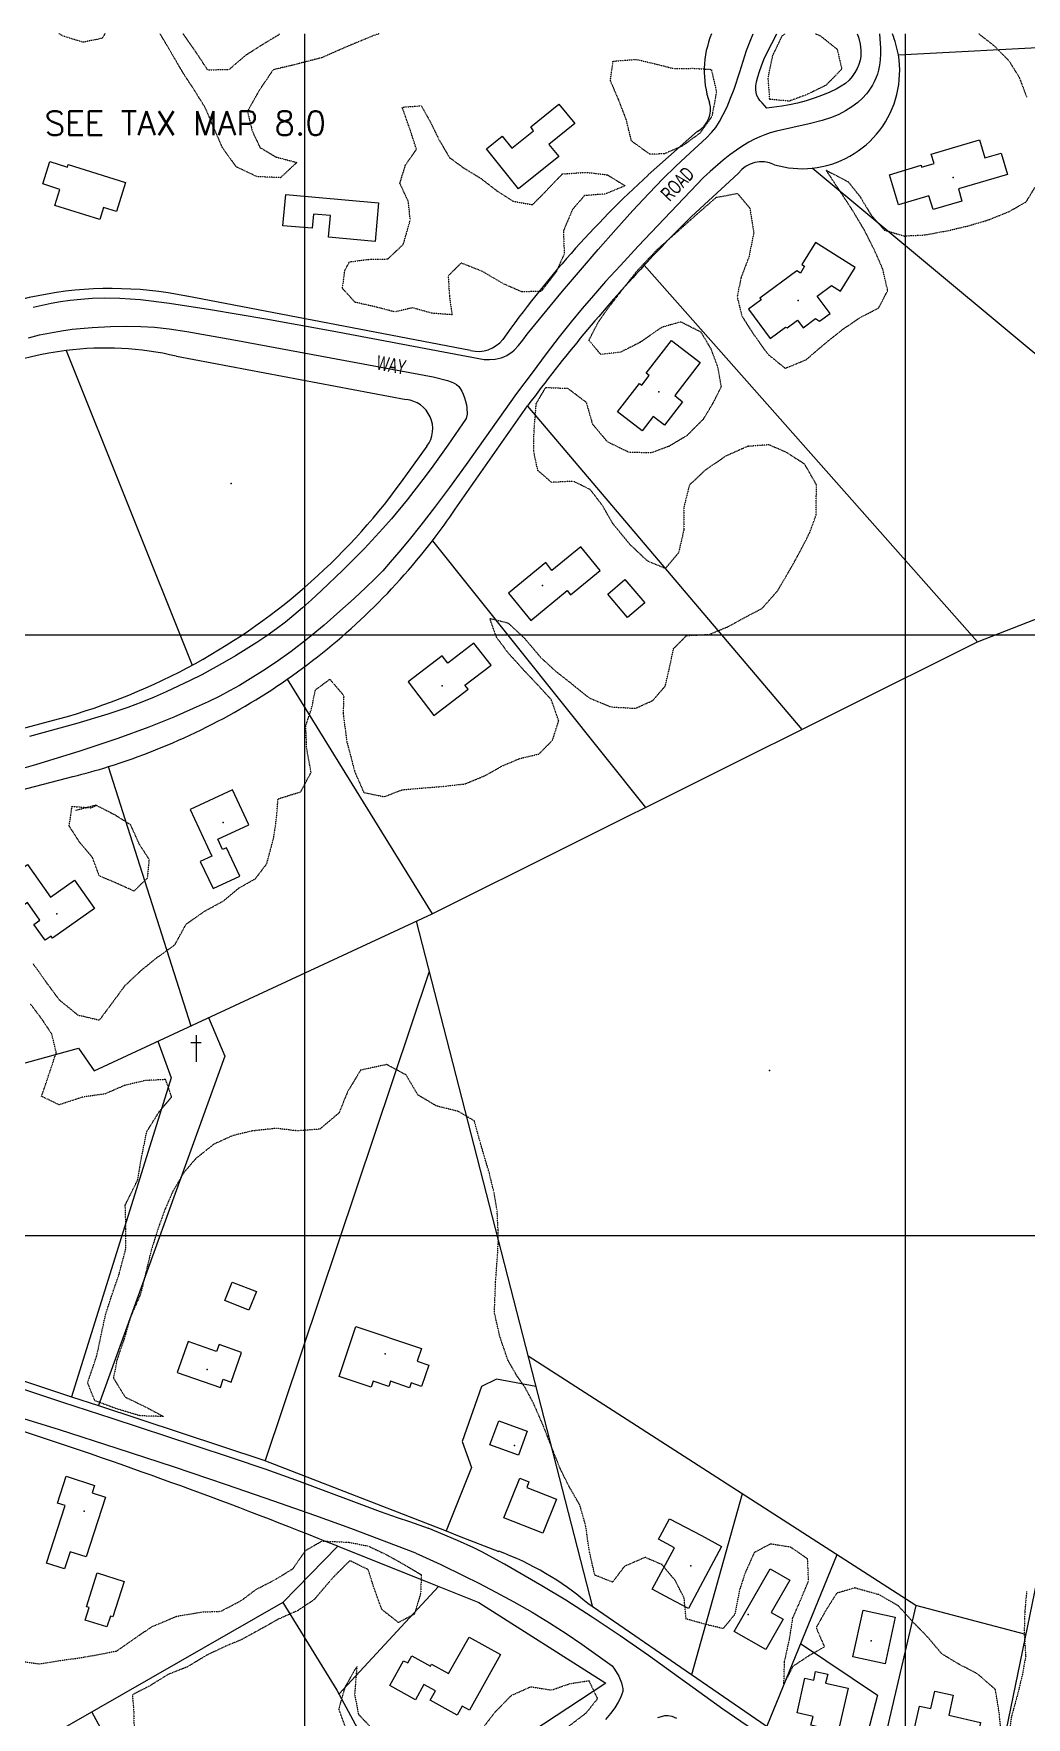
# Model space of a CAD drawing. Extents: x 1222984 to 1232016, y 177984 to 184016.
# Drawn here: x 1224775 to 1225600, y 180600 to 182000 of the extents above; entities that cross this region are included whole.
import ezdxf
from ezdxf.enums import TextEntityAlignment as Align

# ---------------------------------------------------------------- set-up
doc = ezdxf.new("R2010")
doc.units = 0
doc.header["$MEASUREMENT"] = 0
doc.linetypes.add('BORDER', pattern=[0.625, 0.125, -0.125, 0.125, -0.125, 0, -0.125])
doc.layers.get('0').update_dxf_attribs({"linetype": 'CONTINUOUS'})
for name, color, linetype in [('BLDGS', 4, 'CONTINUOUS'), ('GRIDS', 2, 'CONTINUOUS'), ('ID-SYB', 5, 'CONTINUOUS'), ('LOT-D', 7, 'CONTINUOUS'), ('LOT-L', 1, 'CONTINUOUS'), ('ROAD', 5, 'CONTINUOUS'), ('ROAD-N', 6, 'CONTINUOUS'), ('TREE-L', 3, 'BORDER')]:
    doc.layers.add(name, color=color, linetype=linetype)
doc.styles.add('L200', font='simplex', dxfattribs={"height": 20})

# ---------------------------------------------------------------- blocks, each defined once
blk = doc.blocks.new('IP')
blk.add_point((0, 0))
blk = doc.blocks.new('ID')
at = {"layer": 'ID-SYB'}
blk.add_blockref('IP', (0, 0), dxfattribs=at)

msp = doc.modelspace()

# ---------------------------------------------------------------- linework, layer by layer
at = {"layer": 'BLDGS'}
for points, elevation in [([(1225211.5, 181898), (1225178.2, 181871.1), (1225151.5, 181904.2), (1225164.5, 181914.8), (1225172.6, 181904.8), (1225190.6, 181919.4), (1225188.2, 181922.5), (1225211.7, 181941.6), (1225224.8, 181925.4), (1225203.3, 181908), (1225211.5, 181898)], 128.5), ([(1225521.4, 181900), (1225561.5, 181911.9), (1225566, 181896.7), (1225579.5, 181900.7), (1225584.8, 181883), (1225543.9, 181871), (1225546.9, 181860.9), (1225522.9, 181853.8), (1225519.4, 181865.3), (1225494, 181857.8), (1225486.5, 181882.8), (1225512.9, 181890.6), (1225513.3, 181889.1), (1225523.7, 181892.2), (1225521.4, 181900)], 132.7), ([(1224829.8, 181845.6), (1224792.4, 181857.3), (1224796.6, 181870.6), (1224782.4, 181875.1), (1224788.2, 181893.8), (1224803, 181889.2), (1224803.6, 181891.2), (1224851.3, 181876.2), (1224843.8, 181852.2), (1224832.9, 181855.6), (1224829.8, 181845.6)], 116.7), ([(1224984.5, 181866.3), (1225061.7, 181859.3), (1225058.8, 181827.2), (1225020.1, 181830.8), (1225021.7, 181848.9), (1225007.6, 181850.1), (1225006.5, 181838.2), (1224982.1, 181840.4), (1224984.5, 181866.3)], 118.5), ([(1225409.5, 181802.8), (1225378.8, 181780.1), (1225379.9, 181778.8), (1225369.3, 181770.9), (1225387.4, 181746.6), (1225400.2, 181756.1), (1225401.4, 181755.4), (1225410.1, 181761.8), (1225414.8, 181755.5), (1225425.1, 181763.1), (1225428.4, 181761), (1225437.2, 181767.4), (1225426.4, 181781.9), (1225438.4, 181790.7), (1225445.9, 181786), (1225458.2, 181805.6), (1225425.1, 181826.4), (1225413.7, 181808.2), (1225416, 181806.7), (1225412.5, 181801), (1225409.5, 181802.8)], 122.3), ([(1225305.2, 181745), (1225329.2, 181726.5), (1225308.1, 181699), (1225314.4, 181694), (1225299.4, 181674.5), (1225290.1, 181681.7), (1225280.9, 181669.8), (1225260.5, 181685.5), (1225278.7, 181709.1), (1225280.6, 181707.6), (1225286.8, 181715.7), (1225284.2, 181717.7), (1225305.2, 181745)], 130), ([(1225200.8, 181560.1), (1225169.7, 181534.6), (1225188.3, 181512.1), (1225218.5, 181536.9), (1225221.3, 181533.4), (1225246, 181553.7), (1225229.9, 181573.3), (1225205.9, 181553.7), (1225200.8, 181560.1)], 124.7), ([(1225266.5, 181546.1), (1225283.1, 181526.8), (1225268.7, 181514.5), (1225252.3, 181534), (1225266.5, 181546.1)], 115.6), ([(1225114.5, 181482.7), (1225086.2, 181461), (1225107.7, 181432.9), (1225136.2, 181454.8), (1225133.5, 181458.2), (1225155.2, 181474.9), (1225141, 181493.2), (1225119.3, 181476.5), (1225114.5, 181482.7)], 124.3), ([(1224940.2, 181371), (1224905, 181354.7), (1224923, 181316), (1224913.4, 181311.6), (1224924, 181289), (1224946.2, 181299.3), (1224935.2, 181323), (1224931.8, 181321.6), (1224928, 181330), (1224953.9, 181342), (1224940.2, 181371)], 115.1), ([(1224825.3, 181272.5), (1224790.5, 181247.8), (1224789.3, 181249.5), (1224784.4, 181246), (1224775, 181259.2), (1224780, 181262.8), (1224769.7, 181277.4), (1224762.7, 181272.5), (1224758.2, 181278.6), (1224753, 181274.9), (1224742.4, 181289.8), (1224769.6, 181309), (1224788.9, 181281.7), (1224808.8, 181295.9), (1224825.3, 181272.5)], 121), ([(1224940, 180961.7), (1224960.1, 180953.7), (1224953.9, 180938.2), (1224933.8, 180946.2), (1224940, 180961.7)], 107.3), ([(1225028.8, 180883.1), (1225042.9, 180924.8), (1225097.5, 180906.5), (1225093.9, 180895.8), (1225103.4, 180892.6), (1225097.5, 180874.9), (1225088.8, 180877.8), (1225087.4, 180873.8), (1225071.5, 180879.1), (1225070.1, 180874.9), (1225057.3, 180879.2), (1225055.5, 180874.1), (1225028.8, 180883.1)], 107.9), ([(1224894.2, 180886.5), (1224930.2, 180873.9), (1224932.5, 180880.8), (1224939.2, 180878.5), (1224947.8, 180903.1), (1224929, 180909.7), (1224926.9, 180903.8), (1224903.2, 180912.1), (1224894.2, 180886.5)], 117.1), ([(1225154.2, 180826.3), (1225161.6, 180846.3), (1225185.3, 180837.7), (1225178, 180817.6), (1225154.2, 180826.3)], 141.3), ([(1224834.5, 180782.7), (1224818.4, 180733.1), (1224805.2, 180737.3), (1224800.6, 180723), (1224785.4, 180727.9), (1224800.9, 180775.8), (1224794.7, 180777.8), (1224801.9, 180800.1), (1224825.4, 180792.4), (1224823.5, 180786.2), (1224834.5, 180782.7)], 118.4), ([(1225166, 180765.4), (1225179.1, 180798.5), (1225186.7, 180795.4), (1225185, 180790.8), (1225209.7, 180781.1), (1225198.4, 180752.7), (1225166, 180765.4)], 150.4), ([(1225329.1, 180708.3), (1225319.4, 180690.1), (1225303.7, 180698.5), (1225289.3, 180706.1), (1225307.8, 180740.7), (1225294.6, 180747.8), (1225295.9, 180750.3), (1225303.7, 180764.8), (1225330.2, 180750.7), (1225347, 180741.7), (1225329.1, 180708.3)], 139.3), ([(1224827.6, 180719.8), (1224850, 180712.7), (1224840.8, 180683.2), (1224838.6, 180683.8), (1224835.8, 180674.8), (1224817.8, 180680.5), (1224821, 180690.8), (1224818.7, 180691.5), (1224827.6, 180719.8)], 111.8), ([(1225387.4, 180723.2), (1225403.8, 180713.8), (1225388.2, 180686.7), (1225398.1, 180681.1), (1225383.7, 180656), (1225357.4, 180671.1), (1225387.4, 180723.2)], 139.6), ([(1225456.2, 180650), (1225464.7, 180688.8), (1225491.2, 180683), (1225482.9, 180644.1), (1225456.2, 180650)], 140.4), ([(1225163, 180651.8), (1225137.2, 180605.4), (1225131.1, 180608.8), (1225127, 180601.4), (1225104.7, 180613.8), (1225109, 180621.6), (1225099.4, 180626.8), (1225092.4, 180614.2), (1225071, 180626.1), (1225082.5, 180646.7), (1225085.9, 180644.8), (1225089.3, 180650.8), (1225104.8, 180642.2), (1225105.7, 180643.9), (1225119.9, 180636), (1225136.9, 180666.3), (1225163, 180651.8)], 149.5), ([(1225409.7, 180603.3), (1225416.3, 180632.1), (1225423.6, 180630.4), (1225425.2, 180637.6), (1225435.2, 180635.4), (1225433.5, 180627.9), (1225452.2, 180623.7), (1225443.9, 180587.9), (1225421.3, 180593.1), (1225423, 180600.2), (1225409.7, 180603.3)], 141.3), ([(1225503, 180571), (1225511.6, 180609), (1225521.1, 180606.9), (1225524.4, 180621.3), (1225539.7, 180617.9), (1225535.9, 180601.5), (1225562.4, 180595.4), (1225558.8, 180580), (1225549.4, 180582.1), (1225547.7, 180574.6), (1225535.2, 180577.5), (1225532.2, 180564.4), (1225503, 180571)], 140.5)]:
    msp.add_lwpolyline(points, dxfattribs=dict(at, elevation=elevation))
at = {"layer": 'GRIDS'}
for points in [[(1225000, 182000), (1225000, 180000)], [(1225500, 180000), (1225500, 182000)], [(1223000, 181500), (1226000, 181500)], [(1226000, 181000), (1223000, 181000)]]:
    msp.add_lwpolyline(points, dxfattribs=at)
at = {"layer": 'LOT-D'}
for p, q in [((1224905.6, 181160.9), (1224914.2, 181160.9)), ((1224909.9, 181167), (1224909.9, 181144.9))]:
    msp.add_line(p, q, dxfattribs=at)
at = {"layer": 'LOT-L'}
for p, q in [((1225494, 181982.6), (1225808.5, 181998.9)), ((1225285.9, 181882.6), (1225326.8, 181918.9)), ((1225321.9, 181848), (1225360.8, 181883.8)), ((1225787.4, 181583.9), (1225422.3, 181888.2)), ((1225282.7, 181807.6), (1225559.7, 181494.1)), ((1225138.2, 181736.5), (1224902.1, 181781.8)), ((1224801.8, 181736.6), (1224906.6, 181474.8)), ((1224893.5, 181731.9), (1225084.7, 181695.7)), ((1225125.4, 181604.5), (1225185.6, 181690.5)), ((1225185.5, 181690.4), (1225413.7, 181421.3)), ((1225084.3, 181632.3), (1225102, 181657)), ((1225559.7, 181494.1), (1225787.4, 181583.9)), ((1225787.4, 181583.9), (1225569.6, 180520.6)), ((1225106.4, 181578.2), (1225283.8, 181356.5)), ((1225106.2, 181267.9), (1225559.7, 181494.1)), ((1224985.7, 181463.2), (1225106.2, 181267.9)), ((1224723.4, 181411), (1224795.6, 181430.2)), ((1224836.9, 181390.4), (1224905.6, 181174.8)), ((1224648.4, 181341.1), (1224807.5, 181382.1)), ((1224825.1, 181137.5), (1225106.2, 181267.9)), ((1225239.8, 180691.3), (1225093.1, 181261.8)), ((1225103.8, 181219.9), (1224967.5, 180813.1)), ((1224920.2, 181181.6), (1224933.8, 181149.5)), ((1224878, 181162), (1224889.1, 181131.5)), ((1224490.8, 181067.7), (1224812, 181156.3)), ((1224812, 181156.3), (1224825.1, 181137.5)), ((1224933.8, 181149.5), (1224828.7, 180859)), ((1224889.1, 181131.5), (1224806.3, 180866.3)), ((1224637.6, 180921.9), (1224806.3, 180866.3)), ((1225508.4, 180692.6), (1225186.1, 180900)), ((1225159.7, 180880.8), (1225147.2, 180874.8)), ((1225192.6, 180874.7), (1225159.7, 180880.8)), ((1224806.3, 180866.3), (1224828.7, 180859)), ((1225147.2, 180874.8), (1225131.1, 180829)), ((1224828.7, 180859), (1224966.3, 180813.6)), ((1225131.1, 180829), (1225139.1, 180807.5)), ((1224966.3, 180813.6), (1225117.9, 180754.6)), ((1225139.1, 180807.5), (1225117.9, 180754.6)), ((1225364, 180785.5), (1225321.9, 180635)), ((1225117.9, 180754.6), (1225128.7, 180750.4)), ((1225027.8, 180741.9), (1224982.1, 180695)), ((1225027.8, 180741.9), (1225093.7, 180715.6)), ((1225128.7, 180750.4), (1225161.6, 180737.6)), ((1225442.7, 180734.8), (1225384.6, 180592.1)), ((1225093.7, 180715.6), (1225145, 180695.1)), ((1225111.4, 180708.5), (1225028.8, 180619.2)), ((1224982.1, 180695), (1224093.6, 180186.4)), ((1224982.1, 180695), (1225027.1, 180622.3)), ((1225145, 180695.1), (1225250.8, 180628)), ((1225321.9, 180635), (1225235.7, 180694.2)), ((1225508.4, 180692.6), (1225474.5, 180546.4)), ((1225599.9, 180668.6), (1225508.4, 180692.6)), ((1225412.6, 180661), (1225476.7, 180618.1)), ((1225250.8, 180628), (1225177.9, 180580.1)), ((1225384.1, 180592.3), (1225321.9, 180635)), ((1225027.1, 180622.3), (1225077.5, 180528.7)), ((1225476.7, 180618.1), (1225459.9, 180553.8)), ((1224823.1, 180604), (1224899.5, 180465.1))]:
    msp.add_line(p, q, dxfattribs=at)
for centre, radius, start, end in [((1225413.8, 181969.1), 81.3, 157.6544, 198.9173), ((1225413.8, 181969.1), 81.3, 9.5336, 22.3456), ((1225413.8, 181969.1), 81.3, 275.9996, 9.5336), ((1225316.5, 181937.3), 21.2, 299.3131, 14.8966), ((1225380.2, 181869.6), 24, 63.4779, 143.8096), ((1225413.8, 181969.1), 81.3, 253.6307, 275.9996), ((1225873.3, 181241.2), 869.7, 132.4867, 144.5393), ((1226286.2, 180875.6), 1369.5, 134.7608, 137.1169), ((1226286.2, 180875.6), 1369.5, 137.1169, 143.4838), ((1224839.4, 181473.4), 314.7, 78.5141, 123.778), ((1224834.4, 181476.7), 261.9, 97.1552, 122.6371), ((1224834.4, 181476.7), 261.9, 76.9698, 97.1552), ((1225144.4, 181762), 26.2, 256.3672, 321.7671), ((1225082.4, 181671.5), 24.3, 323.3861, 84.7579), ((1224656.6, 181936), 524.6, 298.8063, 324.6194), ((1224674.9, 181910.1), 544.4, 322.4325, 325.8509), ((1224674.9, 181910.1), 544.4, 304.8165, 322.4325), ((1224656.6, 181936), 524.6, 285.367, 298.8063), ((1224674.9, 181910.1), 544.4, 287.3214, 304.8165), ((1224674.9, 181910.1), 544.4, 284.0982, 287.3214), ((1223476.6, 176901.7), 4141.6, 68.0037, 71.8775), ((1225079.2, 180512.3), 240, 49.2957, 69.9122)]:
    msp.add_arc(centre, radius, start, end, dxfattribs=at)
at = {"layer": 'ROAD'}
for points, elevation in [([(1225185.2, 181750.1), (1225214.7, 181785.9), (1225229.5, 181803.5), (1225244.3, 181820.7), (1225258.9, 181837.3), (1225273.2, 181853), (1225286.5, 181867.2), (1225298.4, 181879.6), (1225308.6, 181889.7), (1225317.1, 181897.6), (1225334.5, 181913.4), (1225338.6, 181917.8), (1225342.1, 181922.2), (1225345.3, 181927.1), (1225348.4, 181932.8), (1225351.5, 181939.4), (1225354.4, 181946.4), (1225357.3, 181953.9), (1225362.2, 181968.3), (1225367.7, 181986), (1225370.6, 181993.9), (1225373.1, 182000.1)], 107.1), ([(1225478.4, 182000.1), (1225479, 181988.2), (1225479, 181983.3), (1225478.8, 181978.3), (1225478.4, 181973.8), (1225477.6, 181969.9), (1225476.6, 181966.4), (1225475.3, 181963.1), (1225473.9, 181960.1), (1225472.4, 181957.2), (1225469.1, 181952.2), (1225467.5, 181950.1), (1225464.2, 181946.4), (1225460.2, 181942.8), (1225455.2, 181939.2), (1225450, 181935.8), (1225444.6, 181933), (1225438.5, 181930.4), (1225430.7, 181927.8), (1225419.8, 181925.1), (1225392.6, 181919), (1225387.4, 181917.5), (1225382.9, 181916.1), (1225378.8, 181914.4), (1225374.4, 181912.4), (1225369.7, 181909.8), (1225364.7, 181906.8), (1225359.4, 181903.3), (1225353.9, 181899.4), (1225348.4, 181895), (1225337.4, 181885.4), (1225331.8, 181880.4)], 107.9), ([(1225384.5, 181938.2), (1225380.6, 181942.5), (1225378.8, 181944.6), (1225377.3, 181946.7), (1225376.3, 181948.8), (1225375.6, 181951.1), (1225375.4, 181953.7), (1225375.5, 181956.6), (1225376.1, 181960.1), (1225377.1, 181964.2), (1225378.4, 181968.6), (1225380.1, 181973.5), (1225382.2, 181978.6), (1225384.5, 181983.8), (1225392.8, 182000.1)], 108.7), ([(1225459.7, 182000.1), (1225460.8, 181997.1), (1225462.2, 181991.5), (1225462.8, 181986.5), (1225462.9, 181983.9), (1225462.7, 181981), (1225462.2, 181978), (1225461.2, 181974.6), (1225459.8, 181971.2), (1225457.9, 181967.7), (1225455.7, 181964.4), (1225453.1, 181961.4), (1225450.1, 181958.8), (1225446.5, 181956.4), (1225442.2, 181954), (1225437, 181951.6), (1225430.8, 181949.1), (1225424.1, 181946.6), (1225417.2, 181944.3), (1225410.2, 181942.4), (1225403.5, 181940.8), (1225397, 181939.7), (1225384.5, 181938.2)], 108.7), ([(1225331.8, 181880.4), (1225277.6, 181823.3), (1225262.8, 181807.4), (1225250.5, 181794), (1225240.3, 181782.4), (1225231, 181771.5), (1225221.9, 181760.3), (1225212, 181747.8), (1225201.1, 181733.8), (1225189.3, 181718), (1225176.5, 181700.7), (1225134.4, 181641.6), (1225120.7, 181622.7), (1225108.1, 181605.9), (1225096.9, 181591.4), (1225087, 181579.1), (1225078.5, 181568.8), (1225071.3, 181560.5), (1225065.1, 181553.4), (1225058.7, 181546.7), (1225051.1, 181539.3), (1225041.4, 181530.3), (1225029.5, 181519.6), (1225016.3, 181508.1), (1225002.5, 181496.7), (1224989.1, 181486.3), (1224976.6, 181477.4), (1224965.1, 181469.8), (1224954.8, 181463.4), (1224945.9, 181458), (1224937.8, 181453.5), (1224929.7, 181449.1), (1224920, 181444.4), (1224907.5, 181438.7), (1224891.3, 181431.6), (1224870.5, 181423.2), (1224844.8, 181413.7), (1224813.3, 181403.3), (1224776.3, 181392), (1224735.4, 181380.3)], 107.6), ([(1224774.5, 181772.7), (1224781.9, 181774.4), (1224789.4, 181775.9), (1224797.2, 181777.2), (1224805.3, 181778.4), (1224814, 181779.4), (1224823.5, 181780), (1224834.1, 181780.3), (1224846.6, 181780.1), (1224863.6, 181778.9), (1224887.7, 181776), (1224921.9, 181770.8), (1224967.9, 181762.9), (1225023.2, 181752.9), (1225149.5, 181729.2)], 95.7), ([(1224770.5, 181747.1), (1224779.7, 181749.5), (1224788.9, 181751.4), (1224797.9, 181753), (1224806.8, 181754.2), (1224823.5, 181755.8), (1224838.7, 181756.6), (1224852.2, 181756.8), (1224864.1, 181756.6), (1224875.4, 181755.9), (1224887.6, 181754.6), (1224902.2, 181752.4), (1224941.2, 181745.5)], 98.1), ([(1225149.5, 181729.2), (1225154, 181729.1), (1225158.7, 181729.3), (1225161.1, 181729.8), (1225163.6, 181730.4), (1225166, 181731.3), (1225168.3, 181732.4), (1225170.4, 181733.7), (1225172.5, 181735.1), (1225174.4, 181736.8), (1225178, 181740.7), (1225181.6, 181745.2), (1225185.2, 181750.1)], 107.5), ([(1224941.2, 181745.5), (1225107.2, 181714.6)], 106.3), ([(1225107.2, 181714.6), (1225118.9, 181711.5), (1225122.1, 181710.5), (1225124.6, 181709.4), (1225126.6, 181708.2), (1225128.3, 181706.7), (1225129.6, 181705), (1225130.9, 181702.8), (1225132.1, 181700.2), (1225133.2, 181697.3), (1225134.1, 181694.4), (1225134.7, 181691.5), (1225135.1, 181688.8), (1225135.3, 181683.6), (1225134.5, 181680)], 107.5), ([(1225134.5, 181680), (1225119.3, 181657.9), (1225105.3, 181638.3), (1225098.5, 181629.2), (1225085.5, 181612.4), (1225072.3, 181596.5), (1225065.3, 181588.5), (1225049.9, 181571.8), (1225032.1, 181553.9), (1225013.9, 181536.6), (1225005.8, 181529.1), (1224998.4, 181522.4), (1224991.3, 181516.3), (1224984.3, 181510.6), (1224976.8, 181504.9), (1224968.8, 181499.3), (1224960.4, 181493.7), (1224951.6, 181488.1), (1224942.6, 181482.6), (1224933.5, 181477.2), (1224924.1, 181472), (1224914.6, 181466.9), (1224904.9, 181462), (1224895.1, 181457.3), (1224885.1, 181452.7), (1224875, 181448.3), (1224864.8, 181444.1), (1224853.2, 181439.7), (1224836.6, 181434.1), (1224810.7, 181426.4), (1224771.4, 181415.5)], 107.7), ([(1224512.3, 180931.8), (1224558.4, 180929), (1224571.2, 180928.2), (1224582, 180927.2), (1224598, 180925.4), (1224609.5, 180923.5), (1224616.4, 180921.8), (1224627.6, 180918.5), (1224646.2, 180912.5), (1224798.9, 180861.8), (1224839.8, 180848.3), (1224908.8, 180825.8), (1224939, 180815.8), (1224967.9, 180805.9), (1224995.7, 180795.9), (1225063.1, 180770.9), (1225077.2, 180765.9), (1225087.5, 180762.4), (1225103, 180756.8)], 96.5), ([(1225092.7, 180736), (1225038.5, 180756.6), (1225008.8, 180767.4), (1224974.7, 180779.4), (1224935.2, 180793), (1224891.2, 180807.9), (1224844.4, 180823.3), (1224796.3, 180838.6), (1224748.7, 180853.4)], 97.1), ([(1225635.5, 180489.6), (1225593.1, 180501.7), (1225555.9, 180512.5), (1225523.8, 180522.3), (1225496.2, 180531.3), (1225472.2, 180539.8), (1225451.1, 180548), (1225432.6, 180556.1), (1225416.2, 180564), (1225401.7, 180571.8), (1225388.6, 180579.3), (1225376.1, 180587.2), (1225363, 180596), (1225348.1, 180606.4), (1225286.2, 180650.9), (1225262.5, 180667.4), (1225239.2, 180683), (1225217.3, 180696.9), (1225197.5, 180709), (1225166.4, 180727), (1225147.6, 180737.3), (1225140.8, 180740.7), (1225127.2, 180746.6), (1225103, 180756.8)], 110.6), ([(1225092.7, 180736), (1225098.3, 180733.6), (1225113.4, 180726.8), (1225132.7, 180717.4), (1225145.2, 180711.1), (1225159.3, 180703.8), (1225174.1, 180695.7), (1225189.3, 180687.1), (1225203.9, 180678.2), (1225217.7, 180669.3), (1225230.8, 180660.3), (1225256, 180642.3)], 135.5), ([(1225256, 180642.3), (1225258, 180639.7), (1225260.2, 180636.1), (1225261.4, 180633.8), (1225263.6, 180628.4), (1225264.4, 180625.8), (1225264.8, 180623.5), (1225264.7, 180621.2), (1225264.1, 180618.8), (1225262.9, 180615.8), (1225260.9, 180612.1), (1225258.1, 180607.6), (1225254.7, 180602.8), (1225250.5, 180597.8)], 133.4), ([(1225294, 180599.5), (1225296.9, 180600.4), (1225299.8, 180601), (1225302.6, 180601.2), (1225305.6, 180600.6), (1225309.6, 180599)], 133.4)]:
    msp.add_lwpolyline(points, dxfattribs=dict(at, elevation=elevation))
at = {"layer": 'TREE-L'}
for points, elevation in [([(1224834.2, 182000.1), (1224831.6, 181996.2), (1224815.9, 181993), (1224799.5, 181998), (1224795.9, 182000.1)], 105.9), ([(1225062.5, 182000.1), (1225058.6, 181998.9), (1225036, 181989.6), (1225014.4, 181980.1), (1224990.2, 181973.9), (1224974, 181970.1), (1224962.7, 181953.4), (1224952.6, 181935.6), (1224956.6, 181919.1), (1224963, 181905.5), (1224976.4, 181897.5), (1224993.7, 181893), (1224980.1, 181880.3), (1224960.5, 181881.2), (1224943.3, 181889.3), (1224931.7, 181905.6), (1224924.9, 181921.3), (1224917.7, 181938.3), (1224908.8, 181952.7), (1224899.9, 181966.2), (1224888.8, 181985.1), (1224880.4, 181999.4), (1224879.9, 182000.1)], 108.2), ([(1224899, 182000.1), (1224908.2, 181987), (1224919.4, 181970), (1224937.4, 181970.4), (1224951.7, 181982.6), (1224964.3, 181990.6), (1224978.5, 181999.2), (1224979.7, 182000.1)], 108.2), ([(1225387, 181945.5), (1225385.7, 181963.6), (1225389.5, 181981.8), (1225397.5, 181998.5), (1225399.9, 182000.1)], 109.6), ([(1225425.1, 182000.1), (1225429.3, 181998.2), (1225443.1, 181987.2), (1225446.9, 181970.6), (1225433.8, 181957.2), (1225417.6, 181949.3), (1225403.2, 181944), (1225387, 181945.5)], 109.6), ([(1225600.9, 181947.2), (1225594.8, 181963.5), (1225586.1, 181977.5), (1225573.9, 181989.8), (1225560.7, 182000.1)], 108.2), ([(1225287.1, 181899.9), (1225272, 181910.9), (1225267.6, 181928.9), (1225261.2, 181945.4), (1225254.5, 181961.2), (1225256.7, 181977.2), (1225276.2, 181978.7), (1225291.9, 181975), (1225306.7, 181971.2), (1225323.3, 181971.3), (1225338.4, 181970.4), (1225342.7, 181951.8), (1225338.9, 181931.2), (1225328.8, 181917.2), (1225314.3, 181906.6), (1225299.1, 181900.1), (1225287.1, 181899.9)], 109.7), ([(1225037.5, 181810.3), (1225053.4, 181812.4), (1225069.3, 181812.7), (1225082.3, 181824.9), (1225088, 181845), (1225086.5, 181860.4), (1225079.4, 181875.7), (1225084, 181890.6), (1225093.2, 181904), (1225087.5, 181921.5), (1225081.3, 181939), (1225097.2, 181940.1), (1225104.6, 181926.9), (1225112, 181911.8), (1225120.5, 181897.2), (1225132.5, 181888.4), (1225146.4, 181880), (1225160.1, 181869.4), (1225173.7, 181860.7), (1225189.8, 181857.9), (1225202.1, 181870.4), (1225214.5, 181883.4), (1225234.3, 181884.8), (1225252, 181882.7), (1225266.8, 181873.6), (1225250.5, 181866.8), (1225232.9, 181865.4), (1225222.8, 181853.7), (1225215.4, 181835.9), (1225216.1, 181817), (1225209.5, 181802.2), (1225197, 181785.8), (1225180.9, 181785.3), (1225165.3, 181792.1), (1225147.9, 181802.4), (1225130.4, 181809.3), (1225119.6, 181798.7), (1225120.6, 181781.7), (1225122.8, 181766.3), (1225105.9, 181767.6), (1225089.9, 181772.1), (1225075.2, 181768.6), (1225060.6, 181772.5), (1225042.1, 181776.7), (1225031.6, 181788.3), (1225033.7, 181803.3), (1225037.5, 181810.3)], 110), ([(1224879.5, 181233), (1224892.4, 181242.4), (1224901.6, 181259.3), (1224916.6, 181270), (1224932.5, 181278.6), (1224945.6, 181289.5), (1224959.3, 181297.2), (1224968.7, 181309.6), (1224974.5, 181331.4), (1224976.9, 181348.4), (1224978.1, 181363.7), (1224996.9, 181369.4), (1225005.5, 181385.5), (1225001.9, 181406), (1225001.1, 181424.4), (1225006, 181438.8), (1225009.1, 181454.2), (1225021.1, 181463.1), (1225032.7, 181449.6), (1225032.2, 181434.5), (1225035.3, 181411.2), (1225041.9, 181386), (1225049.4, 181368.9), (1225066.4, 181365.4), (1225081.1, 181371.1), (1225099.1, 181372.7), (1225116.5, 181374.1), (1225133.8, 181376.1), (1225149.9, 181382.8), (1225164.5, 181391), (1225179.2, 181397.2), (1225195.2, 181401), (1225206.4, 181412.5), (1225211.5, 181428.6), (1225205.3, 181446.2), (1225194.5, 181457.9), (1225182.8, 181470.3), (1225169.5, 181485), (1225159.6, 181498.3), (1225154.2, 181513.7), (1225169.3, 181510), (1225182.4, 181497.9), (1225196.6, 181481.2), (1225208.6, 181470.1), (1225220.7, 181460.6), (1225236.7, 181447.7), (1225254.8, 181440.1), (1225275.3, 181438.9), (1225289.7, 181445.4), (1225300.1, 181457.4), (1225303.6, 181472.4), (1225307, 181488.6), (1225317.9, 181499.5), (1225336.6, 181500.4), (1225351.8, 181506.6), (1225366.6, 181514.7), (1225380.7, 181522.1), (1225393.6, 181536.7), (1225405.7, 181557.4), (1225412.9, 181570.6), (1225420.4, 181585.3), (1225425.5, 181599.5), (1225425.9, 181624.8), (1225416.1, 181642), (1225400.7, 181651.9), (1225386.2, 181658.1), (1225368.7, 181656.8), (1225350.8, 181648.9), (1225333.2, 181636.9), (1225320.2, 181624.6), (1225315.6, 181606.3), (1225315.6, 181587.5), (1225311.2, 181568.4), (1225300.2, 181555.2), (1225285.5, 181561.3), (1225270.7, 181575.3), (1225256.6, 181592.5), (1225247.9, 181607.6), (1225237.8, 181620.8), (1225223.8, 181627.7), (1225205.5, 181626.9), (1225194.1, 181636.8), (1225190.7, 181652.5), (1225191, 181669.6), (1225192.8, 181692.3), (1225200.7, 181705.8), (1225219.1, 181705.1), (1225234.3, 181693.6), (1225239.5, 181675.5), (1225251.8, 181660.8), (1225269.8, 181652.1), (1225288.4, 181651.6), (1225303.5, 181657.2), (1225318.4, 181666.1), (1225332, 181679.7), (1225339.9, 181692.8), (1225346.8, 181706.5), (1225343.8, 181723), (1225338.2, 181738), (1225329.9, 181751.8), (1225313, 181760.3), (1225297.4, 181755.9), (1225278.8, 181743.1), (1225262.8, 181735.1), (1225246.5, 181733.3), (1225236.6, 181745), (1225244.1, 181759.5), (1225253, 181772.3), (1225263.7, 181786.2), (1225277.2, 181803.4), (1225293.6, 181820.7), (1225311.2, 181836.3), (1225327.4, 181850.8), (1225342.6, 181864), (1225360.2, 181867.2), (1225370.5, 181854.9), (1225373.7, 181834.4), (1225369.8, 181814.7), (1225363.2, 181797.4), (1225359.9, 181781.2), (1225363.9, 181765.1), (1225373.5, 181750.1), (1225385.4, 181733.5), (1225399.9, 181721.8), (1225417.1, 181728.8), (1225434.3, 181743.5), (1225447.9, 181754.3), (1225462.2, 181764), (1225477.7, 181772), (1225485.1, 181786.4), (1225481, 181804.4), (1225474.8, 181818.6), (1225466.1, 181836.1), (1225455.7, 181853.5), (1225444.6, 181870.3), (1225434, 181886.5), (1225452.2, 181877), (1225462, 181864.7), (1225471.3, 181849.3), (1225482.3, 181836.8), (1225498.9, 181831.8), (1225515.6, 181832.7), (1225534.6, 181836.1), (1225551.4, 181840.1), (1225568.3, 181845), (1225586, 181852.1), (1225600.3, 181860.3), (1225608.7, 181874)], 108.2), ([(1224809.3, 181354), (1224826.5, 181358.5), (1224842, 181350.6), (1224855.1, 181342.4), (1224862.4, 181326.2), (1224870.8, 181313.2), (1224869.3, 181297.6), (1224858.2, 181286.9), (1224843.3, 181293.6), (1224829.4, 181299.5), (1224823.9, 181314.6), (1224812.9, 181327.7), (1224804.4, 181341), (1224806.7, 181357.3), (1224822.8, 181356.2), (1224826.7, 181358.1)], 107.2), ([(1224774.4, 181226.3), (1224784.9, 181211.5), (1224796, 181196.5), (1224811.6, 181183.8), (1224829.6, 181179.6), (1224840.5, 181194.2), (1224850.9, 181208.4), (1224864.6, 181221.2), (1224878.2, 181232.3), (1224879.5, 181233)], 112.3), ([(1225177, 180883.2), (1225169.2, 180896.8), (1225162.5, 180916.5), (1225158, 180936.5), (1225159, 180961.2), (1225161, 180989.6), (1225161.1, 181004.7), (1225160.3, 181021.4), (1225157.5, 181037), (1225153.6, 181052.9), (1225146.1, 181078.3), (1225141.3, 181095.7), (1225128, 181103.6), (1225109.9, 181108.1), (1225094.5, 181117.2), (1225084.6, 181133.9), (1225068.4, 181142.6), (1225046.7, 181137.9), (1225036, 181120.1), (1225028.7, 181102.3), (1225012.9, 181088.9), (1224994.2, 181087.4), (1224976.5, 181089.5), (1224956.2, 181087.3), (1224940.5, 181083.5), (1224924.8, 181076.4), (1224909.6, 181064.3), (1224899.8, 181052.8), (1224890.4, 181036.8), (1224883.8, 181021.5), (1224878.7, 181007.4), (1224872.7, 180988.4), (1224867.6, 180967.5), (1224863.7, 180951.6), (1224855.1, 180931.9), (1224850.2, 180914.8), (1224844.1, 180896.9), (1224841.2, 180881.7), (1224850.8, 180866.1), (1224868.7, 180857.4), (1224882.9, 180849.8), (1224863.2, 180850.4), (1224843.3, 180856.4), (1224825.8, 180862.9), (1224819.7, 180877.8), (1224827.4, 180900.6), (1224831.3, 180919.1), (1224834.6, 180934.5), (1224839.6, 180949.9), (1224845.8, 180968), (1224851.4, 180989), (1224851.6, 181005.8), (1224851, 181025.7), (1224861.4, 181046.8), (1224864.6, 181065.6), (1224868.9, 181086.8), (1224879.3, 181103.4), (1224889.6, 181115.6), (1224884.6, 181130.1), (1224867.8, 181129.3), (1224850.5, 181125.2), (1224834.5, 181118.3), (1224815.3, 181115.4), (1224796, 181109.1), (1224781.4, 181116.1), (1224786.9, 181132.4), (1224793.6, 181152.5), (1224790, 181167.9), (1224781.6, 181180.5), (1224771.8, 181193.5)], 112.3), ([(1225579.5, 180585.1), (1225578, 180602.2), (1225574.6, 180622.8), (1225559.8, 180635.7), (1225543.9, 180644), (1225530.2, 180652.3), (1225518.3, 180666.4), (1225506.6, 180678.4), (1225494.2, 180692.1), (1225478.1, 180701.5), (1225457.7, 180707.2), (1225442.7, 180702.8), (1225433.5, 180688.3), (1225425.6, 180674.1), (1225432.5, 180658.2), (1225419.2, 180650.5), (1225406.3, 180642), (1225398.8, 180627.6), (1225399.3, 180645.8), (1225403.5, 180664.9), (1225406.1, 180682), (1225413.4, 180698.7), (1225419.3, 180713.1), (1225418.5, 180731.4), (1225404.2, 180741.2), (1225387.6, 180743.7), (1225374.1, 180736.6), (1225366.6, 180719.8), (1225361.9, 180705.6), (1225357.9, 180685.1), (1225348.2, 180673.4), (1225333, 180677.1), (1225317.5, 180681.4), (1225315.8, 180699), (1225308.3, 180713.6), (1225297.4, 180726.6), (1225283.4, 180732.6), (1225266.2, 180725.2), (1225256.2, 180712), (1225241.5, 180717.9), (1225237, 180737.8), (1225233.9, 180759.2), (1225229, 180776.3), (1225219.8, 180792.2), (1225212.7, 180806.6), (1225205.3, 180825.1), (1225198.7, 180842.1), (1225190.6, 180860.7), (1225183.3, 180874.4), (1225177, 180883.2)], 130.3), ([(1224764.5, 180646.2), (1224780, 180644), (1224796, 180646.7), (1224811.6, 180648.9), (1224827.8, 180651.6), (1224843.8, 180654.8), (1224859.3, 180665.6), (1224873.1, 180675), (1224893.7, 180683.6), (1224914.9, 180687.2), (1224930.4, 180687.8), (1224947.8, 180696.9), (1224959.8, 180706), (1224975.4, 180714), (1224990.5, 180723.3), (1225001.3, 180738.6), (1225014.5, 180746.2), (1225037.1, 180745.2), (1225053.5, 180741.9), (1225068.8, 180734.6), (1225083.1, 180726.6), (1225097.2, 180718.2), (1225096.7, 180702.8), (1225091.5, 180685.4), (1225078.2, 180678.4), (1225064.4, 180689.3), (1225057.9, 180707.3), (1225053.1, 180722.4), (1225037.7, 180729.9), (1225023.1, 180715.1), (1225007.9, 180697.3), (1224994.4, 180688.3), (1224978.5, 180681.3), (1224965, 180673.7), (1224947.7, 180664.2), (1224933.8, 180658.4), (1224918.7, 180651.2), (1224902.6, 180641.5), (1224886.6, 180635.2), (1224871.2, 180625.6), (1224856.9, 180618.3), (1224858.2, 180603.4), (1224858.3, 180591.4)], 104), ([(1225600.6, 180704.2), (1225599.1, 180687), (1225598.6, 180669.6), (1225599.9, 180650.4), (1225597.1, 180634.9), (1225593.1, 180618.5), (1225588, 180600.1), (1225585.1, 180580)], 130.3), ([(1225034.1, 180591.6), (1225028.7, 180606.4), (1225033.9, 180624.7), (1225043.6, 180641.8), (1225041.8, 180618.6), (1225044.9, 180602.2), (1225060.1, 180586.1)], 138.8), ([(1225148.9, 180591.3), (1225158.5, 180603.8), (1225172.1, 180617.8), (1225188.2, 180625), (1225205.6, 180622.3), (1225220.8, 180627.6), (1225236.6, 180630.1), (1225243.7, 180615), (1225234, 180602.9), (1225219, 180591.4)], 138.8)]:
    msp.add_lwpolyline(points, dxfattribs=dict(at, elevation=elevation))

# ---------------------------------------------------------------- block references
at = {"layer": 'LOT-D', "xscale": 100, "yscale": 100, "zscale": 100}
for p in [(1225539.7, 181880.6), (1225410.6, 181778.2), (1225294.9, 181702.3), (1224939.2, 181625.9), (1225198.1, 181541.1), (1225114.6, 181457.7), (1224932.5, 181343.9), (1224794, 181268), (1225386.9, 181137.6), (1225067.2, 180902), (1224919.2, 180888.8), (1225174.8, 180825.6), (1224816.7, 180771.2), (1225321.5, 180725.7), (1225369, 180685.2), (1225471.4, 180663.1)]:
    msp.add_blockref('ID', p, dxfattribs=at)

# ---------------------------------------------------------------- texts
at = {"layer": 'LOT-D', "color": 10, "style": 'L200'}
msp.add_text('SEE TAX MAP 8.0', height=20, dxfattribs=at).set_placement((1224900.9, 181915.7), align=Align.CENTER)
at = {"layer": 'ROAD-N', "width": 0.666667}
for s, rotation, p in [('ROAD', 46.3, (1225303.9, 181859.9)), ('WAY', 349.3, (1225059.2, 181720.9))]:
    msp.add_text(s, height=12, rotation=rotation, dxfattribs=at).set_placement(p)

doc.saveas('drawing.dxf')
